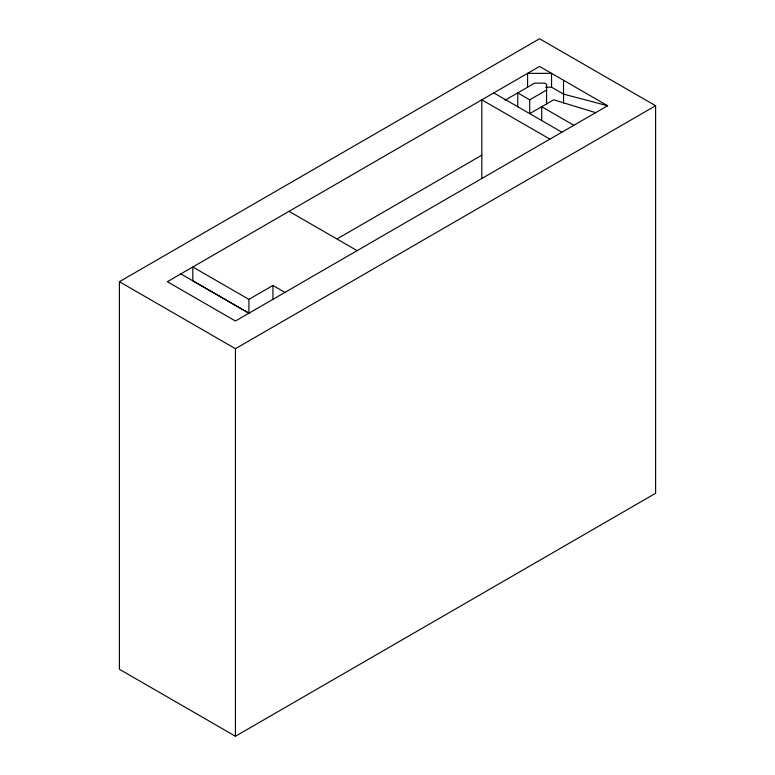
<?xml version="1.0" encoding="UTF-8"?>
<svg xmlns="http://www.w3.org/2000/svg" width="775" height="775" viewBox="0 0 775 775"><rect width="100%" height="100%" fill="white"/><g stroke="black" fill="none" stroke-linecap="round" stroke-linejoin="round"><path stroke-width="1.16" d="M357.11 250.645L607.648 105.739L539.565 66.427L167.352 281.713L235.435 321.015L357.11 250.645L289.027 211.333M119.398 281.713L539.565 38.75L655.602 105.739L655.602 493.287L235.435 736.25L119.398 669.261L119.398 281.713L235.435 348.702L235.435 736.25M505.067 100.227L534.624 83.148L544.534 83.138L546.588 84.33L546.588 103.898M517.768 106.737L517.768 92.893L529.722 99.801L546.588 90.055M337.222 238.826L481.827 155.194M248.891 299.353L248.891 313.197L192.82 280.831L192.82 266.988L248.891 299.353L272.926 285.481L284.909 292.398M235.435 348.702L655.602 105.739M545.561 87.197L551.558 87.197L563.541 94.114L607.648 105.739M595.665 112.656L553.699 99.801L529.722 113.634L529.722 99.801M573.829 125.269L541.706 106.718L541.706 120.561M493.801 92.903L561.846 132.186M549.863 139.103L481.827 99.83L481.827 178.172M180.837 273.904L248.978 313.177M563.541 80.271L563.541 103.337M551.558 87.197L551.558 73.354L527.591 73.354L527.591 87.197M272.926 285.481L272.926 299.324"/></g></svg>
